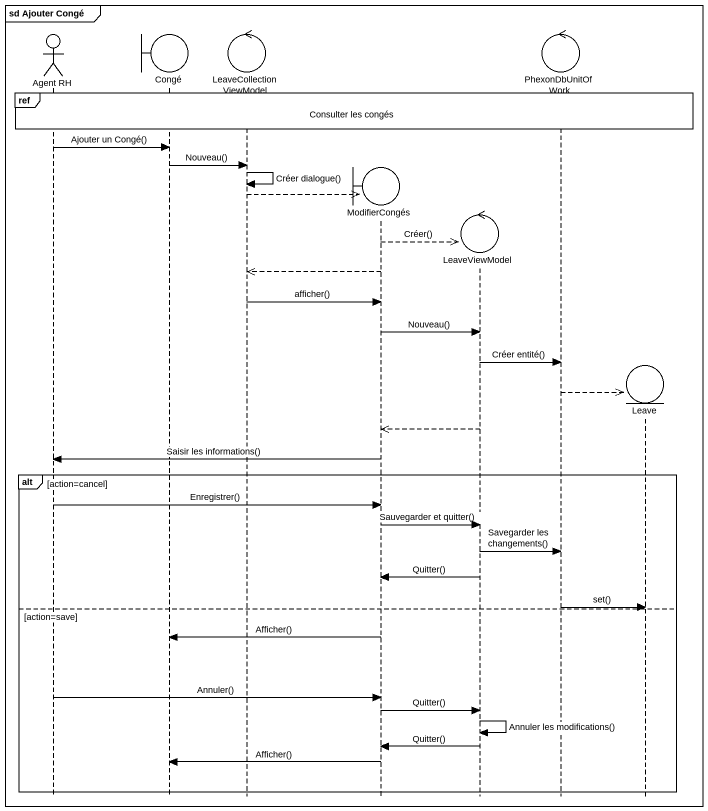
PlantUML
@startuml
mainframe sd Ajouter Congé
hide footbox
actor "Agent RH" as Agent_RH
boundary Congé
control LeaveCollectionViewModel
boundary ModifierCongés
control LeaveViewModel
control PhexonDbUnitOfWork
entity Leave

ref over Agent_RH, Congé, LeaveCollectionViewModel, ModifierCongés, LeaveViewModel, PhexonDbUnitOfWork, Leave : Consulter les congés
Agent_RH -> Congé : Ajouter un Congé()
Congé -> LeaveCollectionViewModel : Nouveau()
LeaveCollectionViewModel -> LeaveCollectionViewModel : Créer dialogue()
LeaveCollectionViewModel -->> ModifierCongés **
ModifierCongés -->> LeaveViewModel ** : Créer()
ModifierCongés -->> LeaveCollectionViewModel
LeaveCollectionViewModel -> ModifierCongés : afficher()
ModifierCongés -> LeaveViewModel : Nouveau()
LeaveViewModel -> PhexonDbUnitOfWork : Créer entité()
PhexonDbUnitOfWork -->> Leave **
LeaveViewModel -->> ModifierCongés
ModifierCongés -> Agent_RH : Saisir les informations()
alt action=cancel
  Agent_RH -> ModifierCongés : Enregistrer()
  ModifierCongés -> LeaveViewModel : Sauvegarder et quitter()
  LeaveViewModel -> PhexonDbUnitOfWork : Savegarder les changements()
  LeaveViewModel -> ModifierCongés : Quitter()
  PhexonDbUnitOfWork -> Leave : set()
else action=save
  ModifierCongés -> Congé : Afficher()
  Agent_RH -> ModifierCongés : Annuler()
  ModifierCongés -> LeaveViewModel : Quitter()
  LeaveViewModel -> LeaveViewModel : Annuler les modifications()
  LeaveViewModel -> ModifierCongés : Quitter()
  ModifierCongés -> Congé : Afficher()
end
@enduml
